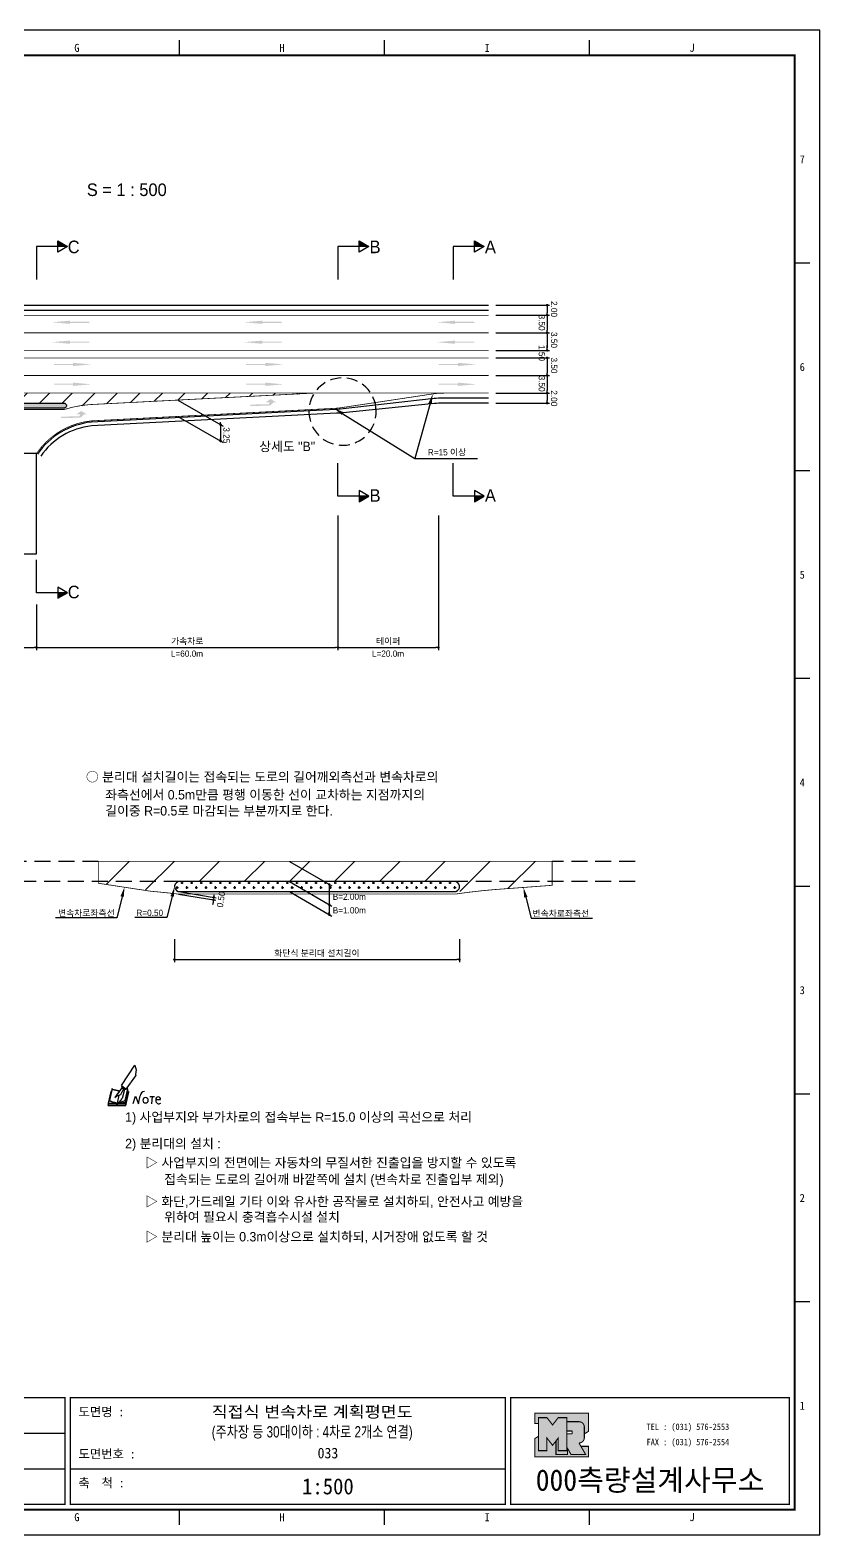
# Model space of a CAD drawing. Header units: millimetres. Extents: x 735 to 1158, y 34 to 333.
# Drawn here: x 1000.7 to 1157.9, y 34.1 to 333.5 of the extents above; entities that cross this region are included whole.
import ezdxf
from ezdxf.enums import TextEntityAlignment as Align

# ---------------------------------------------------------------- set-up
doc = ezdxf.new("R2010")
doc.units = ezdxf.units.MM
doc.linetypes.add('HIDDEN', pattern=[9.525, 6.35, -3.175])
for name, color, linetype in [('CC-GSTR-0004', 4, 'Continuous'), ('CM-LANE-0030', 30, 'Continuous'), ('CZ-DIMT-0002', 7, 'Continuous'), ('CZ-LIN1-0007', 7, 'Continuous'), ('CZ-LIN2-0003', 3, 'Continuous'), ('CZ-LIN3-0005', 5, 'Continuous'), ('CZ-LINE-0001', 7, 'Continuous'), ('CZ-TEXT-BOX0', 7, 'Continuous'), ('TITLE', 7, 'Continuous')]:
    doc.layers.add(name, color=color, linetype=linetype)
doc.styles.add('돋움', font='')
doc.styles.add('돋음체', font='')
doc.styles.get('돋움').set_extended_font_data('Dotum')
doc.styles.get('돋음체').set_extended_font_data('DotumChe')

# ---------------------------------------------------------------- blocks, each defined once
blk = doc.blocks.new('note')
for p, q in [((0.85, 3.5), (3.53, 7.57)), ((3.53, 7.57), (3.8, 6.64)), ((3.8, 6.64), (3.69, 5.72)), ((1, 3.1), (0.75, 2.77)), ((0.85, 3.5), (1.8, 2.79)), ((1, 3.4), (0.85, 3.21)), ((0.85, 3.21), (1.52, 2.71)), ((1.8, 2.79), (3.74, 5.46)), ((3.69, 5.72), (3.74, 5.46)), ((-1.24, 2.36), (-1.77, 0)), ((-1.77, 0), (1.77, 0)), ((-1.77, 0), (-1.77, -0.3)), ((-1.53, 0.52), (-1.55, 0.54)), ((-1.01, 2.9), (-1.53, 0.52)), ((-1.48, 0.48), (-1.53, 0.52)), ((-1.43, 0.44), (-1.48, 0.48)), ((-1.38, 0.41), (-1.43, 0.44)), ((-1.33, 0.4), (-1.38, 0.41)), ((-1.27, 0.37), (-1.33, 0.4)), ((-1.22, 0.35), (-1.27, 0.37)), ((-1.13, 2.36), (-1.24, 2.36)), ((-1.17, 0.33), (-1.22, 0.35)), ((-1.12, 0.32), (-1.17, 0.33)), ((-1.02, 0.25), (-1.12, 0.32)), ((-0.97, 0.22), (-1.02, 0.25)), ((-1, 2.9), (-1.01, 2.9)), ((-0.98, 2.85), (-1, 2.9)), ((-0.95, 2.8), (-0.98, 2.85)), ((-0.93, 0.21), (-0.97, 0.22)), ((-0.9, 2.75), (-0.95, 2.8)), ((-0.88, 0.19), (-0.93, 0.21)), ((-0.85, 2.72), (-0.9, 2.75)), ((-0.8, 0.18), (-0.88, 0.19)), ((-0.79, 2.69), (-0.85, 2.72)), ((-0.75, 0.17), (-0.8, 0.18)), ((-0.74, 2.68), (-0.79, 2.69)), ((-0.7, 0.16), (-0.75, 0.17)), ((-0.69, 2.65), (-0.74, 2.68)), ((-0.64, 0.15), (-0.7, 0.16)), ((-0.64, 2.65), (-0.69, 2.65)), ((-0.59, 2.63), (-0.64, 2.65)), ((-0.58, 0.14), (-0.64, 0.15)), ((-0.54, 2.62), (-0.59, 2.63)), ((-0.53, 0.13), (-0.58, 0.14)), ((-0.48, 2.61), (-0.54, 2.62)), ((-0.48, 0.12), (-0.53, 0.13)), ((-0.43, 2.61), (-0.48, 2.61)), ((-0.43, 0.11), (-0.48, 0.12)), ((0.75, 2.77), (-0.46, 1.16)), ((0.37, 2.24), (-0.46, 1.16)), ((-0.46, 1.16), (-0.08, 1.47)), ((-0.38, 2.59), (-0.43, 2.61)), ((-0.38, 0.08), (-0.43, 0.11)), ((-0.33, 2.59), (-0.38, 2.59)), ((-0.29, 0.06), (-0.38, 0.08)), ((-0.27, 2.58), (-0.33, 2.59)), ((-0.23, 0.05), (-0.29, 0.06)), ((-0.22, 2.57), (-0.27, 2.58)), ((-0.16, 0.04), (-0.23, 0.05)), ((-0.17, 2.56), (-0.22, 2.57)), ((-0.12, 2.55), (-0.17, 2.56)), ((-0.11, 0.03), (-0.16, 0.04)), ((-0.07, 2.53), (-0.12, 2.55)), ((-0.04, 0.02), (-0.11, 0.03)), ((-0.08, 1.47), (0.72, 1.75)), ((-0.01, 2.51), (-0.07, 2.53)), ((-0.05, -0.3), (-0.05, 0)), ((0, 0), (-0.04, 0.02)), ((0.04, 2.5), (-0.01, 2.51)), ((0.37, 1.63), (0, 0)), ((0, 0), (1.6, 0.53)), ((0, 0), (1.65, 0.18)), ((0, 0.01), (0.06, 0.04)), ((0, -0.3), (0, 0)), ((0.09, 2.48), (0.04, 2.5)), ((0.05, -0.3), (0.05, 0)), ((0.06, 0.04), (0.11, 0.07)), ((0.14, 2.48), (0.09, 2.48)), ((0.11, 0.07), (0.16, 0.09)), ((0.2, 2.47), (0.14, 2.48)), ((0.16, 0.09), (0.21, 0.12)), ((0.26, 2.43), (0.18, 2.46)), ((0.21, 0.12), (0.27, 0.14)), ((0.34, 2.4), (0.26, 2.43)), ((0.27, 0.14), (0.36, 0.19)), ((0.45, 2.37), (0.34, 2.4)), ((0.36, 0.19), (0.41, 0.22)), ((0.41, 0.22), (0.46, 0.27)), ((0.46, 0.27), (0.51, 0.3)), ((0.51, 0.3), (0.56, 0.34)), ((0.56, 0.34), (0.6, 0.4)), ((0.6, 0.4), (0.64, 0.45)), ((0.64, 0.45), (0.67, 0.51)), ((0.67, 0.51), (0.74, 0.58)), ((0.72, 1.75), (1.16, 2.53)), ((0.74, 0.58), (0.79, 0.63)), ((0.79, 0.63), (0.83, 0.68)), ((0.83, 0.68), (0.86, 0.73)), ((0.86, 0.73), (0.89, 0.79)), ((0.89, 0.84), (0.92, 0.89)), ((0.89, 0.79), (0.89, 0.84)), ((0.92, 0.89), (0.96, 0.95)), ((0.96, 0.95), (1.01, 0.97)), ((1.47, 2.74), (1.01, 0.97)), ((1.16, 2.53), (1.37, 2.82)), ((2.13, 2.84), (1.44, 2.63)), ((1.52, 2.71), (1.66, 2.9)), ((1.6, 0.53), (2.13, 2.84)), ((1.65, 0.18), (2.19, 2.48)), ((1.77, 0), (2.3, 2.36)), ((1.77, -0.3), (2.3, 2.07)), ((1.77, -0.38), (2.3, 1.99)), ((1.77, -0.44), (2.3, 1.93)), ((1.77, 0), (1.77, -0.3)), ((2.19, 2.48), (2.04, 2.47)), ((2.3, 2.36), (2.16, 2.36)), ((2.3, 2.36), (2.3, 2.07)), ((3.21, -0.08), (3.68, 1.4)), ((3.68, 1.4), (4.26, -0.14)), ((4.26, -0.14), (4.56, 1.44)), ((6.55, 1.34), (7.46, 1.34)), ((7.01, 1.34), (6.87, -0.11)), ((7.71, 0.77), (7.71, 0.55)), ((7.71, 0.77), (8.67, 0.77)), ((-1.77, -0.3), (1.77, -0.3)), ((-1.77, -0.43), (-1.77, -0.3)), ((-1.77, -0.37), (1.77, -0.37)), ((-1.77, -0.43), (1.77, -0.43))]:
    blk.add_line(p, q)
for centre, major_axis, start_param, end_param in [((0.4, 2.31), (0.0702, 0.0702), 3.283946, 6.425539), ((5.68, 1.23), (-0.806, 0.806), -0.591174, 0.597824), ((5.66, 0.58), (-0.378, 0.378), 3.926991, 10.210176), ((8.3, 0.49), (0.422, 0.422), 2.265602, 4.634911), ((8.19, 0.77), (-0.342, 0.342), 3.926991, 7.068583)]:
    blk.add_ellipse(centre, major_axis=major_axis, ratio=1, start_param=start_param, end_param=end_param)
blk = doc.blocks.new('_Dot')
at = {"color": 0, "linetype": 'ByBlock', "lineweight": -2}
blk.add_line((-0.5, 0), (-1, 0), dxfattribs=at)
at = {"color": 0, "linetype": 'ByBlock', "const_width": 0.5}
blk.add_lwpolyline([(-0.25, 0, 1), (0.25, 0, 1)], format="xyb", close=True, dxfattribs=at)

msp = doc.modelspace()

# ---------------------------------------------------------------- hatches: boundary and pattern name
at = {"layer": 'CM-LANE-0030'}
h = msp.add_hatch(dxfattribs=at)
h.set_pattern_fill('ANSI31', color=256, style=0)
h.set_pattern_definition([(45, (-248.6402, 45.2615), (-2.245064, 2.245064), [])])
h.paths.add_polyline_path([(834.83, 261.24), (852.4, 259.63, -0.062108), (856.7, 258.24), (857.82, 258.24, 0.001633), (857.71, 258.3, -0.783474), (857.94, 259.24), (1007.41, 259.24, -0.830663), (1007.59, 258.28, 0.001236), (1007.5, 258.24), (1009.02, 258.24, -0.050333), (1012.62, 258.96), (1057.02, 261.24)])
at = {"layer": 'CZ-LIN1-0007'}
for points in [[(1008.63, 275.65), (1008.63, 275.44), (1012.45, 275.44), (1012.45, 275.22), (1008.63, 275.22), (1008.63, 275.01), (1004.98, 275.33)], [(1046.9, 275.65), (1046.9, 275.44), (1050.73, 275.44), (1050.73, 275.22), (1046.9, 275.22), (1046.9, 275.01), (1043.25, 275.33)], [(1085.27, 275.65), (1085.27, 275.44), (1089.09, 275.44), (1089.09, 275.22), (1085.27, 275.22), (1085.27, 275.01), (1081.61, 275.33)], [(1008.63, 271.69), (1008.63, 271.48), (1012.45, 271.48), (1012.45, 271.26), (1008.63, 271.26), (1008.63, 271.05), (1004.98, 271.37)], [(1046.9, 271.69), (1046.9, 271.48), (1050.73, 271.48), (1050.73, 271.26), (1046.9, 271.26), (1046.9, 271.05), (1043.25, 271.37)], [(1085.27, 271.69), (1085.27, 271.48), (1089.09, 271.48), (1089.09, 271.26), (1085.27, 271.26), (1085.27, 271.05), (1081.61, 271.37)], [(1009.24, 267.27), (1009.24, 267.06), (1005.41, 267.06), (1005.41, 266.85), (1009.24, 266.85), (1009.24, 266.63), (1012.89, 266.95)], [(1047.51, 267.27), (1047.51, 267.06), (1043.69, 267.06), (1043.69, 266.85), (1047.51, 266.85), (1047.51, 266.63), (1051.16, 266.95)], [(1085.87, 267.27), (1085.87, 267.06), (1082.05, 267.06), (1082.05, 266.85), (1085.87, 266.85), (1085.87, 266.63), (1089.52, 266.95)], [(1009.24, 263.32), (1009.24, 263.1), (1005.41, 263.1), (1005.41, 262.89), (1009.24, 262.89), (1009.24, 262.67), (1012.89, 262.99)], [(1047.51, 263.32), (1047.51, 263.1), (1043.69, 263.1), (1043.69, 262.89), (1047.51, 262.89), (1047.51, 262.67), (1051.16, 262.99)], [(1085.87, 263.32), (1085.87, 263.1), (1082.05, 263.1), (1082.05, 262.89), (1085.87, 262.89), (1085.87, 262.67), (1089.52, 262.99)], [(1010.35, 256.33, 0.267976), (1011.38, 257.02), (1012.01, 257.02), (1010.84, 257.67), (1009.89, 257.03), (1010.59, 257.02, -0.504994), (1010.28, 256.6), (1006.81, 256.58), (1006.82, 256.31)], [(1048.06, 258.72, 0.267976), (1049.09, 259.41), (1049.72, 259.4), (1048.55, 260.06), (1047.6, 259.41), (1048.3, 259.41, -0.504994), (1047.99, 258.99), (1044.52, 258.97), (1044.53, 258.7)]]:
    msp.add_hatch(color=256, dxfattribs=at).paths.add_polyline_path(points)
at = {"layer": 'CZ-LIN2-0003'}
h = msp.add_hatch(dxfattribs=at)
h.set_pattern_fill('CROSS', color=256, scale=0.075, style=0)
h.set_pattern_definition([(0, (-248.6402, 45.26153), (0.47625, 0.47625), [0.238125, -0.714375]), (90, (-248.52116, 45.14247), (-0.47625, 0.47625), [0.238125, -0.714375])])
h.paths.add_polyline_path([(1007.41, 259.24), (857.94, 259.24, 0.783474), (857.71, 258.3, -0.001633), (857.82, 258.24), (1007.5, 258.24, -0.001236), (1007.59, 258.28, 0.830663)])
h = msp.add_hatch(dxfattribs=at)
h.set_pattern_fill('CROSS', color=256, scale=0.15, style=0)
h.set_pattern_definition([(0, (-1313.398, 618.1746), (0.9525, 0.9525), [0.47625, -1.42875]), (90, (-1313.1599, 617.9365), (-0.9525, 0.9525), [0.47625, -1.42875])])
h.paths.add_polyline_path([(1030.45, 164.07, 0.868933), (1030.17, 162.11, -0.000934), (1030.3, 162.07), (1085.3, 162.07, -0.000934), (1085.44, 162.11, 0.868933), (1085.16, 164.07)])
at = {"layer": 'CZ-LIN3-0005'}
for points in [[(1089.16, 291.51), (1089.16, 290.41), (1091.06, 290.41)], [(1091.06, 240.74), (1089.16, 240.74), (1089.16, 239.64)]]:
    msp.add_hatch(color=256, dxfattribs=at).paths.add_polyline_path(points)
at = {"layer": 'CZ-LINE-0001'}
for points in [[(1006.2, 291.51), (1006.2, 290.41), (1008.1, 290.41)], [(1066.2, 291.51), (1066.2, 290.41), (1068.1, 290.41)], [(1068.1, 240.74), (1066.2, 240.74), (1066.2, 239.64)], [(1008.1, 221.54), (1006.2, 221.54), (1006.2, 220.44)]]:
    msp.add_hatch(color=256, dxfattribs=at).paths.add_polyline_path(points)
at = {"layer": 'TITLE', "ltscale": 150}
h = msp.add_hatch(color=8, dxfattribs=at)
edge = h.paths.add_edge_path()
edge.add_line((1111.84, 58.32), (1101.17, 58.32))
edge.add_line((1101.17, 58.32), (1101.17, 56.24))
edge.add_line((1101.17, 56.24), (1101.88, 56.24))
edge.add_line((1101.88, 56.24), (1101.88, 57.41))
edge.add_line((1101.88, 57.41), (1103.57, 57.41))
edge.add_line((1103.57, 57.41), (1104.7, 55.96))
edge.add_line((1104.7, 55.96), (1105.82, 57.41))
edge.add_line((1105.82, 57.41), (1107.52, 57.41))
edge.add_line((1107.52, 57.41), (1107.52, 56.61))
edge.add_line((1107.52, 56.61), (1109.95, 56.61))
edge.add_arc((1109.95, 55.55), 1.07, 0, 90, ccw=False)
edge.add_line((1111.02, 55.55), (1111.02, 54.18))
edge.add_line((1111.02, 54.18), (1111.84, 54.69))
edge.add_line((1111.84, 54.69), (1111.84, 58.32))
h.paths.add_polyline_path([(1105.38, 52.79), (1104.7, 51.91), (1103.57, 53.36), (1103.57, 50.85), (1101.88, 50.85), (1101.88, 53.7), (1101.17, 53.26), (1101.17, 49.63), (1111.84, 49.63), (1111.84, 51.71), (1110.34, 51.71), (1111.29, 50.06), (1108.39, 50.06), (1107.69, 51.27), (1107.69, 50.06), (1105.38, 50.06)])
msp.add_hatch(color=5, dxfattribs=at).paths.add_polyline_path([(1107.52, 57.41), (1105.82, 57.41), (1104.7, 55.96), (1103.57, 57.41), (1101.88, 57.41), (1101.88, 50.85), (1103.57, 50.85), (1103.57, 53.36), (1104.7, 51.91), (1105.82, 53.36), (1105.82, 50.85), (1107.52, 50.85)])
h = msp.add_hatch(color=161, dxfattribs=at)
edge = h.paths.add_edge_path()
edge.add_arc((1109.95, 55.55), 1.07, 360, 450)
edge.add_line((1109.95, 56.61), (1107.52, 56.61))
edge.add_line((1107.52, 56.61), (1107.52, 54.76))
edge.add_line((1107.52, 54.76), (1108.51, 54.76))
edge.add_arc((1108.51, 54.65), 0.113, 0, 90, ccw=False)
edge.add_line((1108.62, 54.65), (1108.62, 54.34))
edge.add_arc((1108.51, 54.34), 0.113, 270, 360, ccw=False)
edge.add_line((1108.51, 54.22), (1107.52, 54.22))
edge.add_line((1107.52, 54.22), (1107.52, 50.85))
edge.add_line((1107.52, 50.85), (1105.82, 50.85))
edge.add_line((1105.82, 50.85), (1105.82, 53.36))
edge.add_line((1105.82, 53.36), (1105.38, 52.79))
edge.add_line((1105.38, 52.79), (1105.38, 50.06))
edge.add_line((1105.38, 50.06), (1107.69, 50.06))
edge.add_line((1107.69, 50.06), (1107.69, 51.27))
edge.add_line((1107.69, 51.27), (1108.39, 50.06))
edge.add_line((1108.39, 50.06), (1111.29, 50.06))
edge.add_line((1111.29, 50.06), (1109.95, 52.37))
edge.add_arc((1109.95, 53.44), 1.07, 270, 360)
edge.add_line((1111.02, 53.44), (1111.02, 55.55))

# ---------------------------------------------------------------- linework, layer by layer
at = {"color": 0, "linetype": 'ByBlock', "lineweight": -2}
for p, q in [((1103.61, 278.49), (1103.61, 278.24)), ((1103.61, 276.99), (1103.61, 277.24)), ((1103.61, 276.49), (1103.61, 276.24)), ((1103.61, 273.49), (1103.61, 273.74)), ((1103.61, 272.99), (1103.61, 272.74)), ((1103.61, 269.99), (1103.61, 270.24)), ((1103.61, 269.99), (1103.61, 270.24)), ((1103.61, 267.99), (1103.61, 267.74)), ((1103.61, 267.99), (1103.61, 267.74)), ((1103.61, 264.99), (1103.61, 265.24)), ((1103.61, 264.49), (1103.61, 264.24)), ((1103.61, 261.49), (1103.61, 261.74)), ((1103.61, 260.99), (1103.61, 260.74)), ((1103.61, 259.49), (1103.61, 259.74)), ((1038.61, 255.2), (1038.61, 255.45)), ((1038.61, 254.7), (1038.61, 254.45)), ((1038.61, 251.95), (1038.61, 252.2)), ((1060.24, 163.24), (1060.24, 162.99)), ((1037.14, 160.17), (1037.1, 159.92)), ((1037.3, 161.16), (1037.34, 161.4)), ((1060.24, 159.24), (1060.24, 158.99)), ((1060.24, 157.74), (1060.24, 157.99))]:
    msp.add_line(p, q, dxfattribs=at)
at = {"color": 0, "linetype": 'ByBlock', "const_width": 0.25}
for points in [[(1103.61, 278.62, 1), (1103.61, 278.87, 1)], [(1103.61, 276.87, 1), (1103.61, 276.62, 1)], [(1103.61, 276.62, 1), (1103.61, 276.87, 1)], [(1103.61, 273.37, 1), (1103.61, 273.12, 1)], [(1103.61, 273.12, 1), (1103.61, 273.37, 1)], [(1103.61, 269.87, 1), (1103.61, 269.62, 1)], [(1103.61, 269.87, 1), (1103.61, 269.62, 1)], [(1103.61, 268.12, 1), (1103.61, 268.37, 1)], [(1103.61, 268.12, 1), (1103.61, 268.37, 1)], [(1103.61, 264.87, 1), (1103.61, 264.62, 1)], [(1103.61, 264.62, 1), (1103.61, 264.87, 1)], [(1103.61, 261.12, 1), (1103.61, 261.37, 1)], [(1103.61, 261.37, 1), (1103.61, 261.12, 1)], [(1103.61, 259.37, 1), (1103.61, 259.12, 1)], [(1038.61, 254.83, 1), (1038.61, 255.08, 1)], [(1038.61, 255.08, 1), (1038.61, 254.83, 1)], [(1038.61, 251.83, 1), (1038.61, 251.58, 1)], [(1060.24, 163.36, 1), (1060.24, 163.61, 1)], [(1037.16, 160.29, 1), (1037.2, 160.54, 1)], [(1037.28, 161.03, 1), (1037.24, 160.79, 1)], [(1060.24, 159.36, 1), (1060.24, 159.61, 1)], [(1060.24, 157.61, 1), (1060.24, 157.36, 1)]]:
    msp.add_lwpolyline(points, format="xyb", close=True, dxfattribs=at)
at = {"layer": 'CC-GSTR-0004'}
for points in [[(811.96, 278.74), (1091.96, 278.74)], [(811.96, 277.74), (1091.96, 277.74)]]:
    msp.add_lwpolyline(points, dxfattribs=at)
for points in [[(1091.96, 260.24), (1082.8, 260.24, 0.028028), (1081.12, 260.15), (1062.43, 258.05), (1062.43, 258.05, -0.015157), (1061.52, 257.97), (1061.52, 257.97), (1012.88, 255.47, 0.221504), (1002.17, 249.1)], [(1091.96, 259.24), (1082.71, 259.24, 0.02497), (1081.21, 259.17), (1062.37, 257.28, -0.0121), (1061.65, 257.23), (1012.93, 254.72, 0.221166), (1002.79, 248.68)]]:
    msp.add_lwpolyline(points, format="xyb", dxfattribs=at)
at = {"layer": 'CM-LANE-0030'}
for p, q in [((1015.81, 163.51), (1020.38, 168.07)), ((1023.68, 162.39), (1029.36, 168.07)), ((1034.34, 164.07), (1038.34, 168.07)), ((1043.32, 164.07), (1047.32, 168.07)), ((1052.3, 164.07), (1056.3, 168.07)), ((1061.28, 164.07), (1065.28, 168.07)), ((1070.26, 164.07), (1074.26, 168.07)), ((1079.24, 164.07), (1083.24, 168.07)), ((1086.22, 162.07), (1092.22, 168.07)), ((1095.8, 162.67), (1101.2, 168.07))]:
    msp.add_line(p, q, dxfattribs=at)
at = {"layer": 'CM-LANE-0030', "const_width": 0.15}
for points in [[(811.96, 269.74), (1091.96, 269.74)], [(811.96, 268.24), (1091.96, 268.24)]]:
    msp.add_lwpolyline(points, dxfattribs=at)
for points in [[(852.4, 259.63), (834.83, 261.24), (1057.02, 261.24), (1012.62, 258.96, 0.059897), (1007.5, 257.99), (857.82, 257.99, 0.073871)], [(1104.61, 168.07), (1104.61, 163.32), (1093.14, 162.47, 0.016429), (1085.3, 161.57), (1030.3, 161.57, 0.006448), (1024.71, 162.14), (1014.26, 163.73), (1014.26, 168.07)]]:
    msp.add_lwpolyline(points, format="xyb", close=True, dxfattribs=at)
at = {"layer": 'CZ-LIN1-0007', "const_width": 0.15}
msp.add_lwpolyline([(811.96, 276.74), (1091.96, 276.74)], dxfattribs=at)
at = {"layer": 'CZ-LIN1-0007', "linetype": 'HIDDEN', "const_width": 0.15}
for points in [[(811.96, 273.24), (1091.96, 273.24)], [(811.96, 264.74), (1091.96, 264.74)], [(1057.02, 261.24), (1083.08, 261.24)]]:
    msp.add_lwpolyline(points, dxfattribs=at)
at = {"layer": 'CZ-LIN1-0007', "const_width": 0.15}
msp.add_lwpolyline([(1091.96, 261.24), (1083.08, 261.24, 0.03724), (1080.85, 261.08), (1062.68, 258.35), (1062.68, 258.35, -0.024362), (1061.23, 258.21), (1061.23, 258.21), (1012.86, 255.72), (1012.86, 255.72, 0.22161), (1001.96, 249.24)], format="xyb", dxfattribs=at)
at = {"layer": 'CZ-LIN2-0003'}
for points in [[(857.71, 258.3, -0.783474), (857.94, 259.24), (1007.41, 259.24, -0.830663), (1007.59, 258.28, 0.001236), (1007.5, 258.24), (857.82, 258.24, 0.001633)], [(1085.3, 162.07, -0.000934), (1085.44, 162.11, 0.868933), (1085.16, 164.07), (1030.45, 164.07, 0.868933), (1030.17, 162.11, -0.000934), (1030.3, 162.07)]]:
    msp.add_lwpolyline(points, format="xyb", close=True, dxfattribs=at)
msp.add_lwpolyline([(1001.96, 249.24), (971.96, 249.24), (971.96, 229.24), (1001.96, 229.24)], close=True, dxfattribs=at)
at = {"layer": 'CZ-LIN3-0005'}
for points in [[(1091.06, 290.41), (1089.16, 289.31), (1089.16, 291.51)], [(1091.06, 240.74), (1089.16, 241.84), (1089.16, 239.64)]]:
    msp.add_lwpolyline(points, close=True, dxfattribs=at)
at = {"layer": 'CZ-LINE-0001'}
for p, q in [((1008.1, 290.41), (1001.96, 290.41)), ((1001.96, 290.41), (1001.96, 283.87)), ((1006.2, 289.31), (1006.2, 291.51)), ((1006.2, 291.51), (1008.1, 290.41)), ((1008.1, 290.41), (1006.2, 289.31)), ((1068.1, 290.41), (1061.96, 290.41)), ((1061.96, 290.41), (1061.96, 283.87)), ((1066.2, 289.31), (1066.2, 291.51)), ((1066.2, 291.51), (1068.1, 290.41)), ((1068.1, 290.41), (1066.2, 289.31)), ((1091.06, 290.41), (1084.92, 290.41)), ((1084.92, 290.41), (1084.92, 283.87)), ((1093.38, 278.74), (1104.11, 278.74)), ((1093.38, 276.74), (1104.11, 276.74)), ((1093.38, 276.74), (1104.11, 276.74)), ((1103.61, 278.24), (1103.61, 277.24)), ((1103.61, 276.24), (1103.61, 273.74)), ((1093.38, 273.24), (1104.11, 273.24)), ((1093.38, 273.24), (1104.11, 273.24)), ((1103.61, 272.74), (1103.61, 270.24)), ((1093.38, 269.74), (1104.11, 269.74)), ((1093.38, 269.74), (1104.11, 269.74)), ((1103.61, 270.24), (1103.61, 270.74)), ((1093.38, 268.24), (1104.11, 268.24)), ((1093.38, 268.24), (1104.11, 268.24)), ((1103.61, 267.74), (1103.61, 265.24)), ((1103.61, 267.74), (1103.61, 267.24)), ((1093.38, 264.74), (1104.11, 264.74)), ((1093.38, 264.74), (1104.11, 264.74)), ((1103.61, 264.24), (1103.61, 261.74)), ((1093.38, 261.24), (1104.11, 261.24)), ((1093.38, 261.24), (1104.11, 261.24)), ((1103.61, 260.74), (1103.61, 259.74)), ((1030.12, 259.86), (1039.11, 254.66)), ((1093.38, 259.24), (1104.11, 259.24)), ((1030.12, 256.61), (1039.11, 251.41)), ((1038.61, 254.45), (1038.61, 251.45)), ((1061.96, 240.74), (1061.96, 247.28)), ((1077.26, 248.21), (1089.76, 248.21)), ((1084.92, 240.74), (1084.92, 247.28)), ((1068.1, 240.74), (1061.96, 240.74)), ((1068.1, 240.74), (1066.2, 241.84)), ((1066.2, 241.84), (1066.2, 239.64)), ((1066.2, 239.64), (1068.1, 240.74)), ((1091.06, 240.74), (1084.92, 240.74)), ((1061.96, 236.91), (1061.96, 210.13)), ((1061.96, 236.91), (1061.96, 210.13)), ((1081.96, 236.91), (1081.96, 210.13)), ((1001.96, 221.54), (1001.96, 228.08)), ((1008.1, 221.54), (1001.96, 221.54)), ((1008.1, 221.54), (1006.2, 222.64)), ((1006.2, 222.64), (1006.2, 220.44)), ((1006.2, 220.44), (1008.1, 221.54)), ((1001.96, 219.19), (1001.96, 210.13)), ((1001.96, 219.19), (1001.96, 210.13)), ((972.46, 210.63), (1001.46, 210.63)), ((1002.46, 210.63), (1061.46, 210.63)), ((1062.46, 210.63), (1081.46, 210.63)), ((1052.3, 168.07), (1060.74, 163.2)), ((1030.3, 162.07), (1037.75, 160.83)), ((1052.3, 164.07), (1060.74, 159.2)), ((1052.3, 162.07), (1060.74, 157.2)), ((1060.24, 163.49), (1060.24, 157.49)), ((1030.22, 161.58), (1037.67, 160.34)), ((1037.1, 159.92), (1037.01, 159.43)), ((1029.4, 152.59), (1029.4, 148.05)), ((1086.16, 152.59), (1086.16, 148.05)), ((1029.9, 148.55), (1085.66, 148.55))]:
    msp.add_line(p, q, dxfattribs=at)
at = {"layer": 'CZ-LINE-0001', "linetype": 'HIDDEN', "ltscale": 0.35}
msp.add_line((1069.53, 258.36), (1069.53, 258.36), dxfattribs=at)
at = {"layer": 'CZ-LINE-0001', "linetype": 'HIDDEN', "ltscale": 0.5}
for p, q in [((1014.26, 168.07), (997.73, 168.07)), ((1121.14, 168.07), (1104.61, 168.07)), ((1030.45, 164.07), (997.73, 164.07)), ((1121.14, 164.07), (1085.16, 164.07))]:
    msp.add_line(p, q, dxfattribs=at)
at = {"layer": 'CZ-LINE-0001'}
for points in [[(1080.32, 259.15), (1077.26, 248.21)], [(1062.93, 257.15), (1077.26, 248.21)], [(1019, 161.05), (1017.94, 156.87), (1005.72, 156.87)], [(1028.96, 161.09), (1027.91, 156.91), (1021.56, 156.91)]]:
    msp.add_lwpolyline(points, dxfattribs=at)
at = {"layer": 'CZ-LINE-0001', "extrusion": (0, 0, -1)}
msp.add_lwpolyline([(-1099.37, 160.96), (-1100.42, 156.78), (-1112.65, 156.78)], dxfattribs=at)
at = {"layer": 'CZ-LINE-0001', "linetype": 'HIDDEN', "ltscale": 0.35}
msp.add_arc((1062.88, 257.57), 6.7, 6.7667, 6.749, dxfattribs=at)
at = {"layer": 'CZ-LINE-0001'}
for points in [[(1079.99, 259.24), (1080.85, 261.08), (1080.64, 259.06)], [(1062.75, 256.87), (1061.23, 258.21), (1063.1, 257.43)], [(1018.67, 161.13), (1019.48, 162.99), (1019.32, 160.97)], [(1028.63, 161.17), (1029.44, 163.03), (1029.28, 161.01)]]:
    msp.add_solid(points, dxfattribs=at)
at = {"layer": 'CZ-LINE-0001', "extrusion": (0, 0, -1)}
msp.add_solid([(-1099.69, 161.04), (-1098.88, 162.9), (-1099.04, 160.88)], dxfattribs=at)
at = {"layer": 'TITLE', "color": 7, "linetype": 'Continuous'}
for p, q in [((1030.41, 328.42), (1030.41, 331.45)), ((1071.23, 328.42), (1071.23, 331.45)), ((1112.06, 328.42), (1112.06, 331.45)), ((1155.91, 287.09), (1152.88, 287.09)), ((1155.91, 245.76), (1152.88, 245.76)), ((1155.91, 204.44), (1152.88, 204.44)), ((1155.91, 163.11), (1152.88, 163.11)), ((1155.91, 121.78), (1152.88, 121.78)), ((1155.91, 80.45), (1152.88, 80.45)), ((1030.41, 36.1), (1030.41, 39.12)), ((1071.23, 36.1), (1071.23, 39.12)), ((1112.06, 36.1), (1112.06, 39.12))]:
    msp.add_line(p, q, dxfattribs=at)
at = {"layer": 'TITLE', "ltscale": 150}
for p, q in [((921.04, 54.33), (1007.65, 54.33)), ((921.04, 47.26), (1007.65, 47.26)), ((1008.71, 47.26), (1095.32, 47.26))]:
    msp.add_line(p, q, dxfattribs=at)
at = {"layer": 'TITLE'}
msp.add_line((1153, 39.12), (744.14, 39.12), dxfattribs=at)
msp.add_lwpolyline([(734.56, 34.09), (1157.92, 34.09), (1157.92, 333.46), (734.56, 333.46)], close=True, dxfattribs=at)
at = {"layer": 'TITLE', "linetype": 'Continuous', "const_width": 0.403}
msp.add_lwpolyline([(744.64, 39.12), (744.64, 328.42), (1152.88, 328.42), (1152.88, 39.12)], close=True, dxfattribs=at)
at = {"layer": 'TITLE', "ltscale": 150}
for points, const_width in [([(1007.65, 40.18), (921.04, 40.18), (921.04, 61.4), (1007.65, 61.4)], 0.265), ([(1008.71, 61.4), (1095.32, 61.4), (1095.32, 40.18), (1008.71, 40.18)], 0.265), ([(1151.82, 61.4), (1151.82, 40.18), (1096.38, 40.18), (1096.38, 61.4), (1151.82, 61.4)], 0.265), ([(1107.52, 57.41), (1105.82, 57.41), (1104.7, 55.96), (1103.57, 57.41), (1101.88, 57.41), (1101.88, 50.85), (1103.57, 50.85), (1103.57, 53.36), (1104.7, 51.91), (1105.82, 53.36), (1105.82, 50.85), (1107.52, 50.85)], 0.212), ([(1105.38, 52.79), (1104.7, 51.91), (1103.57, 53.36), (1103.57, 50.85), (1101.88, 50.85), (1101.88, 53.7), (1101.17, 53.26), (1101.17, 49.63), (1111.84, 49.63), (1111.84, 51.71), (1110.34, 51.71), (1111.29, 50.06), (1108.39, 50.06), (1107.69, 51.27), (1107.69, 50.06), (1105.38, 50.06)], 0.212)]:
    msp.add_lwpolyline(points, close=True, dxfattribs=dict(at, const_width=const_width))
at = {"layer": 'TITLE', "ltscale": 150, "const_width": 0.212}
for points in [[(1111.84, 58.32), (1101.17, 58.32), (1101.17, 56.24), (1101.88, 56.24), (1101.88, 57.41), (1103.57, 57.41), (1104.7, 55.96), (1105.82, 57.41), (1107.52, 57.41), (1107.52, 56.61), (1109.95, 56.61, -0.414214), (1111.02, 55.55), (1111.02, 54.18), (1111.84, 54.69)], [(1111.02, 55.55, 0.414214), (1109.95, 56.61), (1107.52, 56.61), (1107.52, 54.76), (1108.51, 54.76, -0.414214), (1108.62, 54.65), (1108.62, 54.34, -0.414214), (1108.51, 54.22), (1107.52, 54.22), (1107.52, 50.85), (1105.82, 50.85), (1105.82, 53.36), (1105.38, 52.79), (1105.38, 50.06), (1107.69, 50.06), (1107.69, 51.27), (1108.39, 50.06), (1111.29, 50.06), (1109.95, 52.37, 0.414214), (1111.02, 53.44)]]:
    msp.add_lwpolyline(points, format="xyb", close=True, dxfattribs=at)

# ---------------------------------------------------------------- block references
at = {"layer": 'CZ-LINE-0001', "xscale": 0.5, "yscale": 0.5, "zscale": 0.5}
for p in [(1001.96, 210.63), (1061.96, 210.63), (1081.96, 210.63), (1086.16, 148.55)]:
    msp.add_blockref('_Dot', p, dxfattribs=at)
at = {"layer": 'CZ-LINE-0001', "xscale": 0.5, "yscale": 0.5, "zscale": 0.5, "rotation": 180}
for p in [(1001.96, 210.63), (1061.96, 210.63), (1029.4, 148.55)]:
    msp.add_blockref('_Dot', p, dxfattribs=at)
at = {"layer": 'CZ-TEXT-BOX0'}
msp.add_blockref('note', (1018, 119.97), dxfattribs=at)

# ---------------------------------------------------------------- texts
at = {"layer": 'CZ-DIMT-0002', "style": '돋움'}
for s, height, p in [('C', 2.5, (1009.36, 290.33)), ('B', 2.5, (1069.36, 290.33)), ('A', 2.5, (1092.32, 290.33)), ('상세도 "B"', 1.875, (1051.86, 250.63)), ('R=15 이상', 1.25, (1083.68, 249.47)), ('B', 2.5, (1069.36, 240.87)), ('A', 2.5, (1092.32, 240.87)), ('C', 2.5, (1009.36, 221.67)), ('L=60.0m', 1.25, (1031.91, 209.41)), ('L=20.0m', 1.25, (1071.93, 209.41))]:
    msp.add_text(s, height=height, dxfattribs=at).set_placement(p, align=Align.MIDDLE_CENTER)
for s, p in [('2.00', (1104.37, 279.56)), ('3.50', (1101.93, 276.86)), ('3.50', (1104.37, 273.4)), ('1.50', (1101.93, 270.81)), ('3.50', (1104.37, 268.33)), ('3.50', (1101.93, 264.72)), ('2.00', (1104.37, 261.8))]:
    msp.add_text(s, height=1.25, rotation=270, dxfattribs=at).set_placement(p)
for s, p in [('○ 분리대 설치길이는 접속되는 도로의 길어깨외측선과 변속차로의', (1011.79, 184.9)), ('좌측선에서 0.5m만큼 평행 이동한 선이 교차하는 지점까지의', (1015.64, 181.34)), ('길이중 R=0.5로 마감되는 부분까지로 한다.', (1015.64, 178.14)), ('1) 사업부지와 부가차로의 접속부는 R=15.0 이상의 곡선으로 처리', (1019.61, 117.21)), ('2) 분리대의 설치 :', (1019.61, 111.95)), ('▷ 사업부지의 전면에는 자동차의 무질서한 진출입을 방지할 수 있도록', (1023.59, 108.15)), ('접속되는 도로의 길어깨 바깥쪽에 설치 (변속차로 진출입부 제외)', (1027.37, 104.82)), ('▷ 화단,가드레일 기타 이와 유사한 공작물로 설치하되, 안전사고 예방을', (1023.59, 100.42)), ('위하여 필요시 충격흡수시설 설치', (1027.37, 97.35)), ('▷ 분리대 높이는 0.3m이상으로 설치하되, 시거장애 없도록 할 것', (1023.59, 93.41))]:
    msp.add_text(s, height=1.875, dxfattribs=at).set_placement(p, align=Align.MIDDLE_LEFT)
for s, p in [('B=2.00m', (1060.93, 160.43)), ('B=1.00m', (1060.93, 157.72)), ('변속차로좌측선', (1006.25, 157.18)), ('R=0.50', (1021.84, 157.22)), ('변속차로좌측선', (1100.7, 157.09))]:
    msp.add_text(s, height=1.25, dxfattribs=at).set_placement(p)
at = {"layer": 'CZ-DIMT-0002', "char_height": 1.25, "attachment_point": 5, "style": '돋움'}
for s, insert, rotation in [('3.25', (1039.77, 252.85), 270), ('\\A1;0.50', (1038.69, 160.51), 80.5236)]:
    msp.add_mtext(s, dxfattribs=dict(at, insert=insert, rotation=rotation))
at = {"layer": 'CZ-LINE-0001', "char_height": 1.25, "attachment_point": 5, "style": '돋움'}
for s, insert in [('\\A1;가속차로', (1031.96, 211.83)), ('\\A1;테이퍼', (1071.96, 211.83)), ('\\A1;화단식 분리대 설치길이', (1057.78, 149.75))]:
    msp.add_mtext(s, dxfattribs=dict(at, insert=insert))
at = {"layer": 'TITLE', "color": 3, "linetype": 'Continuous', "style": '돋음체'}
for s, p in [('G', (1010, 329.93)), ('H', (1050.82, 329.93)), ('I', (1091.65, 329.93)), ('J', (1132.47, 329.93)), ('7', (1154.4, 307.76)), ('6', (1154.4, 266.43)), ('5', (1154.4, 225.11)), ('4', (1154.4, 183.78)), ('3', (1154.4, 142.45)), ('2', (1154.4, 101.12)), ('1', (1154.4, 59.79)), ('G', (1010, 37.61)), ('H', (1050.82, 37.61)), ('I', (1091.65, 37.61)), ('J', (1132.47, 37.61))]:
    msp.add_text(s, height=1.59, dxfattribs=at).set_placement(p, align=Align.MIDDLE)
at = {"layer": 'TITLE', "style": '돋움'}
msp.add_text('S = 1 : 500', height=2.5, dxfattribs=at).set_placement((1011.97, 301.7), align=Align.MIDDLE_LEFT)
for s, width, p, p2 in [('직접식 변속차로 계획평면도', 1.010039, (1036.84, 57.44), (1076.84, 57.44)), ('(주차장 등 30대이하 : 4차로 2개소 연결)', 0.694415, (1036.84, 53.48), (1076.84, 53.48))]:
    msp.add_text(s, height=2.25, dxfattribs=dict(at, width=width)).set_placement(p, p2, align=Align.FIT)
at = {"layer": 'TITLE', "style": '돋음체'}
for s, p in [('도면명 :', (1010.3, 57.69)), ('도면번호 :', (1010.3, 49.3)), ('축  척 :', (1010.3, 43.54))]:
    msp.add_text(s, height=1.804, dxfattribs=at).set_placement(p)
at = {"layer": 'TITLE', "color": 180, "style": '돋음체'}
for s, p in [('TEL : (031) 576-2553', (1123.41, 54.96)), ('FAX : (031) 576-2554', (1123.41, 51.93))]:
    msp.add_text(s, height=1.2733, dxfattribs=at).set_placement(p)
at = {"layer": 'TITLE', "linetype": 'Continuous', "style": '돋음체'}
for s, height, p in [('033', 2.122, (1059.97, 50.36)), ('1:500', 3.183, (1059.97, 43.72))]:
    msp.add_text(s, height=height, dxfattribs=at).set_placement(p, align=Align.MIDDLE)
at = {"layer": 'TITLE', "color": 180, "style": '돋음체'}
msp.add_text('000측량설계사무소', height=4.244, dxfattribs=at).set_placement((1124.1, 42.87), align=Align.CENTER)

doc.saveas('drawing.dxf')
